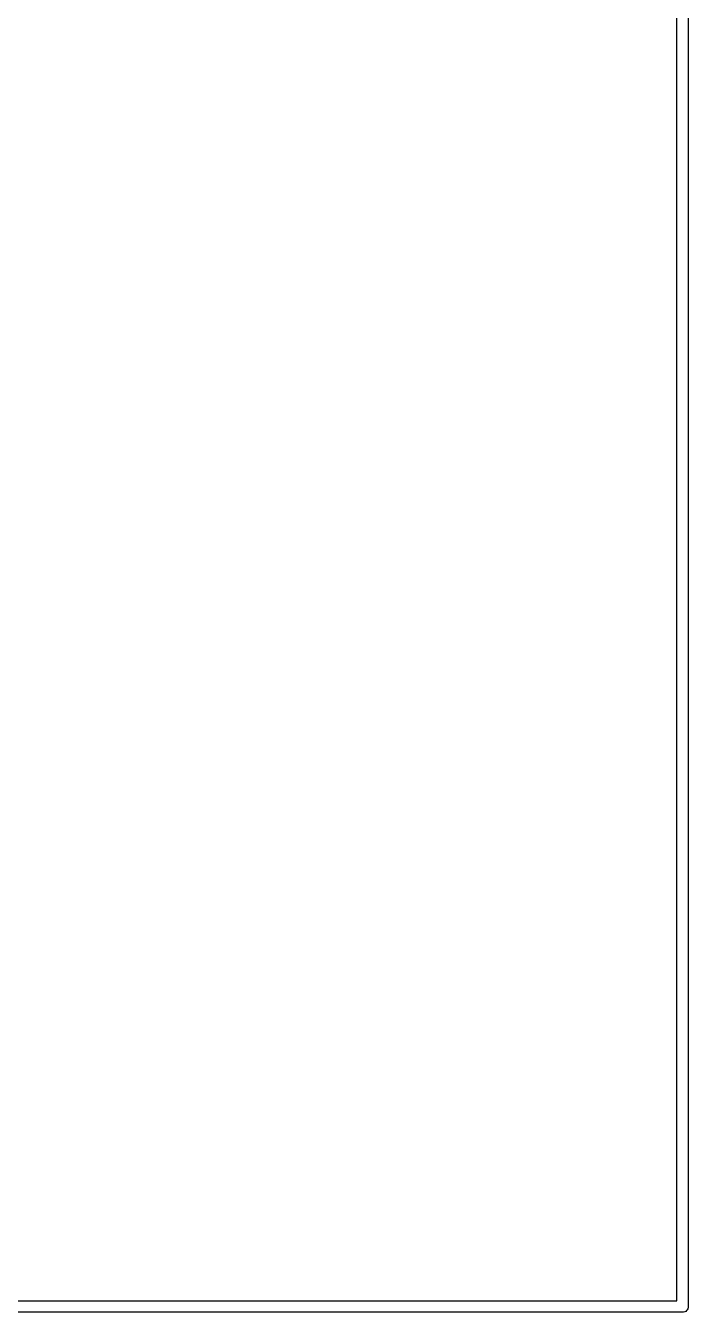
# Model space of a CAD drawing. Extents: x 1 to 169, y -122 to 5.
# Drawn here: x 66.42 to 75.08, y -110.08 to -93.27 of the extents above; entities that cross this region are included whole.
import ezdxf

# ---------------------------------------------------------------- set-up
doc = ezdxf.new("R2010")
doc.units = 0
doc.header["$MEASUREMENT"] = 0
doc.layers.add('BLACK', color=7, linetype='CONTINUOUS')

msp = doc.modelspace()

# ---------------------------------------------------------------- linework, layer by layer
at = {"layer": 'BLACK', "linetype": 'CONTINUOUS'}
for p, q in [((75.075, -65.0037), (75.075, -109.996)), ((74.925, -109.925), (74.925, -65.075)), ((10.075, -109.925), (74.925, -109.925)), ((75.0696, -110.029), (75.0627, -110.042)), ((75.0739, -110.015), (75.0696, -110.029)), ((75.0754, -110), (75.0739, -110.015)), ((75.075, -109.996), (75.0754, -110)), ((74.9963, -110.075), (10.0037, -110.075)), ((75, -110.075), (74.9963, -110.075)), ((75.0037, -110.075), (75, -110.075)), ((75.0147, -110.074), (75.0037, -110.075)), ((75.0288, -110.07), (75.0147, -110.074)), ((75.0419, -110.063), (75.0288, -110.07)), ((75.0533, -110.053), (75.0419, -110.063)), ((75.0627, -110.042), (75.0533, -110.053))]:
    msp.add_line(p, q, dxfattribs=at)

doc.saveas('drawing.dxf')
